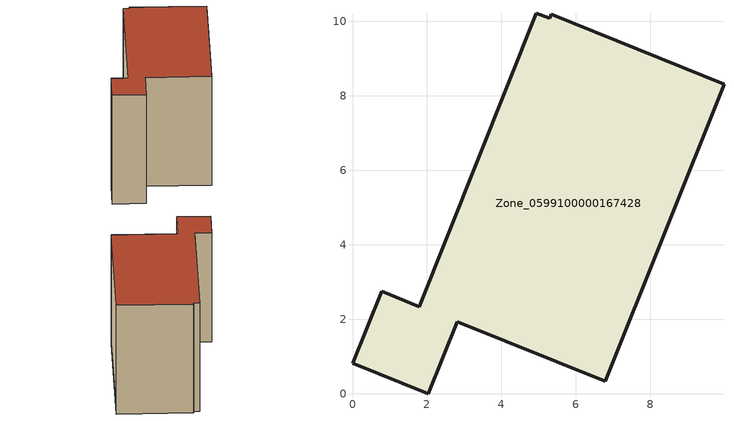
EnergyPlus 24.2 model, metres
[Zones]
Zone_0599100000167428
 floor ground (C_G): 2.82,1.93 2.04,0 0,0.82 0.78,2.75 1.8,2.34 4.93,10.22 5.29,10.09 5.34,10.19 9.98,8.32 6.79,0.33 z0
 wall outside (C_F): 0.78,2.75 0,0.82 2.04,0 2.82,1.93 6.79,0.33 9.98,8.32 5.34,10.19 5.29,10.09 4.93,10.22 1.8,2.34 0.78,2.75 z0:8.26
 roof outside (C_R): 6.79,0.33 9.98,8.32 5.34,10.19 5.29,10.09 4.93,10.22 1.8,2.34 0.78,2.75 0,0.82 2.04,0 2.82,1.93 z8.26
[BUILDING]
Pand.0599100000167428: North Axis=0; Terrain=City; Loads Convergence Tolerance Value=0.04; Temperature Convergence Tolerance Value=0.4; Solar Distribution=FullExterior; Maximum Number of Warmup Days=25; Minimum Number of Warmup Days=1
[Site:Location]
Rotterdam.The.Hague.AP_ZH_NLD Design_Conditions: Latitude=51.96; Longitude=4.45; Time Zone=1; Elevation=-4.5
[SITE:GROUNDTEMPERATURE:BUILDINGSURFACE]
18, 18, 18, 18, 18, 18, 18, 18, 18, 18, 18, 18
[MATERIAL] Thermal Absorptance=0.9; Solar Absorptance=0.7; Visible Absorptance=0.7
Name | Roughness | Thickness | Conductivity | Density | Specific Heat
G.TI.1975-1991 | MediumSmooth | 0.15 | 0.288461 | 540 | 1210
F.TI.1975-1991 | Rough | 0.3 | 0.230769 | 1920 | 840
R.TI.1975-1991 | MediumRough | 0.2 | 0.153846 | 1500 | 1000
[CONSTRUCTION]
C_G: G.TI.1975-1991
C_F: F.TI.1975-1991
C_R: R.TI.1975-1991
[ZONE]
Zone_0599100000167428: Type=1; Multiplier=1; Ceiling Height=Autocalculate; Volume=Autocalculate; Floor Area=autocalculate; Part of Total Floor Area=Yes
[ZONEINFILTRATION:DESIGNFLOWRATE]
Infil_Zone_0599100000167428: Zone or ZoneList or Space or SpaceList=Zone_0599100000167428; Schedule=AlwaysOn; Design Flow Rate Calculation Method=Flow/Area; Flow Rate per Floor Area=0.003; Constant Term Coefficient=1; Temperature Term Coefficient=0; Velocity Term Coefficient=0; Velocity Squared Term Coefficient=0
[HVACTEMPLATE:ZONE:IDEALLOADSAIRSYSTEM]
Zone_0599100000167428: Maximum Heating Supply Air Temperature=50; Minimum Cooling Supply Air Temperature=13; Maximum Heating Supply Air Humidity Ratio=0.0156; Minimum Cooling Supply Air Humidity Ratio=0.0077; Heating Limit=NoLimit; Cooling Limit=NoLimit; Dehumidification Control Type=ConstantSensibleHeatRatio; Cooling Sensible Heat Ratio=0.7; Dehumidification Setpoint=60; Humidification Control Type=None; Humidification Setpoint=30; Outdoor Air Method=None; Outdoor Air Flow Rate per Person=0.00944; Outdoor Air Flow Rate per Zone Floor Area=0; Outdoor Air Flow Rate per Zone=0; Demand Controlled Ventilation Type=None; Outdoor Air Economizer Type=NoEconomizer; Heat Recovery Type=None; Sensible Heat Recovery Effectiveness=0.7; Latent Heat Recovery Effectiveness=0.65
[ZONECONTROL:THERMOSTAT]
ThermostatControl_Zone_0599100000167428: Zone or ZoneList=Zone_0599100000167428; Control Type Schedule=DualSetpointControlType; Control 1=Thermostat_Zone_0599100000167428; Temperature Difference Between Cutout And Setpoint=0
[THERMOSTATSETPOINT:DUALSETPOINT]
Thermostat_Zone_0599100000167428: Heating Setpoint Temperature Schedule=HeatingSetpoint_Zone_0599100000167428; Cooling Setpoint Temperature Schedule=CoolingSetpoint_Zone_0599100000167428
[SCHEDULE:COMPACT]
HeatingSetpoint_Zone_0599100000167428: Through: 12/31, For: AllDays, Until: 24:00, 21
CoolingSetpoint_Zone_0599100000167428: Through: 12/31, For: AllDays, Until: 24:00, 24
DualSetpointControlType: Through: 12/31, For: AllDays, Until: 24:00, 4
AlwaysOn: Through: 12/31, For: AllDays, Until: 24:00, 1
